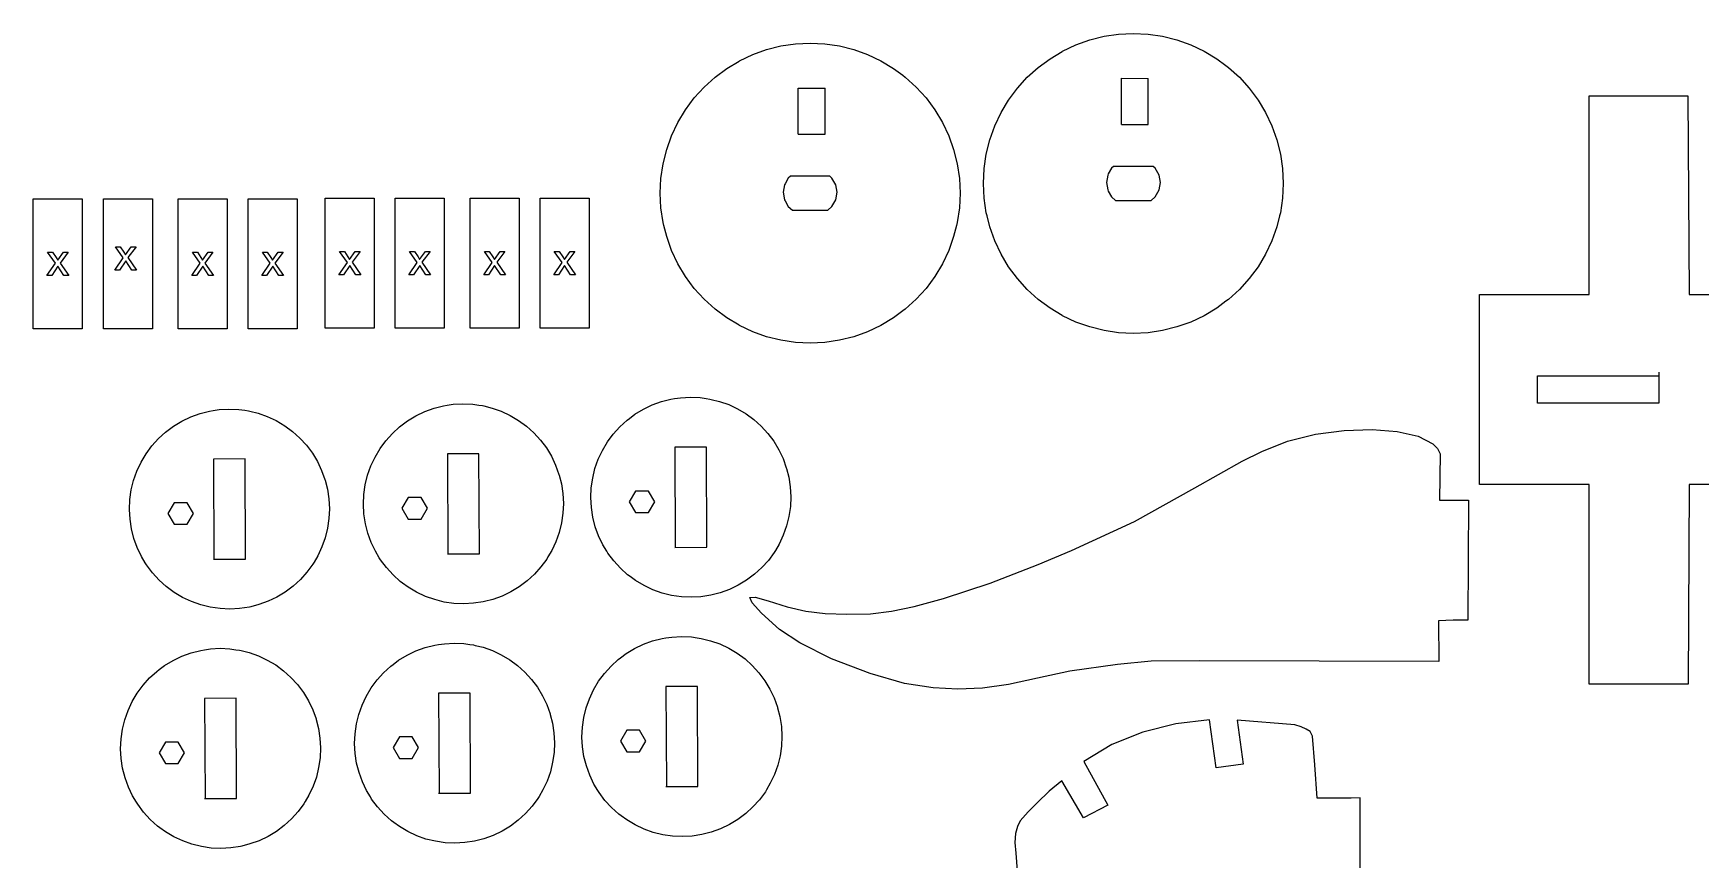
# Model space of a CAD drawing. Extents: x -189 to 189, y -97 to 97.
# Drawn here: x -189 to -27.6, y 16.6 to 96.5 of the extents above; entities that cross this region are included whole.
import ezdxf

# ---------------------------------------------------------------- set-up
doc = ezdxf.new("R2010")
doc.units = 0
doc.layers.add('MODELSKETCH_VISIBLE', color=7, linetype='CONTINUOUS')

msp = doc.modelspace()

# ---------------------------------------------------------------- linework, layer by layer
at = {"layer": 'MODELSKETCH_VISIBLE'}
for p, q in [((-118.06, 94.96), (-116.67, 95.31)), ((-116.67, 95.31), (-115.27, 95.52)), ((-115.27, 95.52), (-113.84, 95.59)), ((-113.84, 95.59), (-112.42, 95.52)), ((-112.42, 95.52), (-111.01, 95.31)), ((-111.01, 95.31), (-109.63, 94.96)), ((-89.4, 94.82), (-88.11, 95.42)), ((-88.11, 95.42), (-86.77, 95.9)), ((-86.77, 95.9), (-85.39, 96.25)), ((-85.39, 96.25), (-83.98, 96.46)), ((-83.98, 96.46), (-82.56, 96.53)), ((-82.56, 96.53), (-81.13, 96.46)), ((-81.13, 96.46), (-79.73, 96.25)), ((-79.73, 96.25), (-78.34, 95.9)), ((-78.34, 95.9), (-77, 95.42)), ((-77, 95.42), (-75.71, 94.82)), ((-121.91, 93.14), (-120.73, 93.85)), ((-120.73, 93.85), (-120.69, 93.87)), ((-120.69, 93.87), (-119.4, 94.48)), ((-119.4, 94.48), (-118.06, 94.96)), ((-109.63, 94.96), (-108.29, 94.48)), ((-108.29, 94.48), (-107, 93.87)), ((-107, 93.87), (-105.78, 93.14)), ((-91.77, 93.23), (-90.62, 94.08)), ((-90.62, 94.08), (-89.44, 94.79)), ((-89.44, 94.79), (-89.4, 94.82)), ((-75.71, 94.82), (-74.49, 94.08)), ((-74.49, 94.08), (-73.59, 93.41)), ((-124.11, 91.33), (-123.05, 92.29)), ((-123.05, 92.29), (-121.91, 93.14)), ((-105.78, 93.14), (-104.87, 92.47)), ((-104.87, 92.47), (-104.63, 92.29)), ((-104.63, 92.29), (-103.58, 91.33)), ((-93.78, 91.22), (-92.82, 92.28)), ((-92.82, 92.28), (-91.77, 93.23)), ((-83.71, 87.72), (-83.71, 92.21)), ((-83.71, 92.21), (-81.11, 92.17)), ((-81.11, 90.76), (-81.11, 92.17)), ((-73.59, 93.41), (-73.35, 93.23)), ((-73.35, 93.23), (-72.29, 92.28)), ((-72.29, 92.28), (-71.34, 91.22)), ((-125.06, 90.28), (-124.11, 91.33)), ((-114.99, 86.78), (-114.99, 91.23)), ((-114.99, 91.23), (-112.39, 91.23)), ((-112.39, 89.81), (-112.39, 91.23)), ((-103.58, 91.33), (-102.62, 90.28)), ((-94.63, 90.08), (-93.78, 91.22)), ((-81.11, 87.72), (-81.11, 90.76)), ((-71.34, 91.22), (-70.49, 90.08)), ((-38.42, 74.21), (-38.42, 90.47)), ((-38.42, 90.47), (-28.87, 90.47)), ((-28.87, 90.47), (-28.74, 71.26)), ((-126.64, 87.91), (-125.91, 89.14)), ((-125.91, 89.14), (-125.06, 90.28)), ((-112.39, 86.78), (-112.39, 89.81)), ((-102.62, 90.28), (-101.77, 89.14)), ((-101.77, 89.14), (-101.04, 87.91)), ((-95.97, 87.57), (-95.36, 88.86)), ((-95.36, 88.86), (-94.63, 90.08)), ((-70.49, 90.08), (-69.76, 88.86)), ((-69.76, 88.86), (-69.15, 87.57)), ((-127.25, 86.62), (-126.64, 87.91)), ((-101.04, 87.91), (-100.43, 86.62)), ((-96.45, 86.23), (-95.97, 87.57)), ((-83.71, 87.72), (-81.11, 87.72)), ((-69.15, 87.57), (-68.67, 86.23)), ((-127.73, 85.28), (-127.25, 86.62)), ((-114.99, 86.78), (-112.39, 86.78)), ((-100.43, 86.62), (-99.95, 85.28)), ((-96.79, 84.85), (-96.45, 86.23)), ((-68.67, 86.23), (-68.32, 84.85)), ((-128.08, 83.9), (-127.73, 85.28)), ((-99.95, 85.28), (-99.61, 83.9)), ((-97, 83.44), (-96.79, 84.85)), ((-68.32, 84.85), (-68.11, 83.44)), ((-128.36, 81.07), (-128.29, 82.49)), ((-128.29, 82.49), (-128.08, 83.9)), ((-115.96, 82.53), (-116.27, 81.98)), ((-115.75, 82.72), (-115.96, 82.53)), ((-112.92, 82.72), (-115.75, 82.72)), ((-112.75, 82.72), (-112.92, 82.72)), ((-111.93, 82.72), (-112.75, 82.72)), ((-111.73, 82.53), (-111.93, 82.72)), ((-111.36, 81.88), (-111.73, 82.53)), ((-99.61, 83.9), (-99.4, 82.49)), ((-99.4, 82.49), (-99.33, 81.07)), ((-97.07, 82.01), (-97, 83.44)), ((-85.04, 82.82), (-85.17, 82.1)), ((-84.98, 82.93), (-85.04, 82.82)), ((-84.67, 83.48), (-84.98, 82.93)), ((-84.47, 83.66), (-84.67, 83.48)), ((-81.64, 83.66), (-84.47, 83.66)), ((-81.47, 83.66), (-81.64, 83.66)), ((-80.65, 83.66), (-81.47, 83.66)), ((-80.44, 83.48), (-80.65, 83.66)), ((-80.07, 82.82), (-80.44, 83.48)), ((-79.94, 82.1), (-80.07, 82.82)), ((-68.11, 83.44), (-68.04, 82.01)), ((-128.29, 79.65), (-128.36, 81.07)), ((-116.33, 81.88), (-116.46, 81.16)), ((-116.46, 81.16), (-116.33, 80.43)), ((-116.27, 81.98), (-116.33, 81.88)), ((-111.23, 81.16), (-111.36, 81.88)), ((-111.36, 80.43), (-111.23, 81.16)), ((-99.33, 81.07), (-99.4, 79.65)), ((-97, 80.59), (-97.07, 82.01)), ((-85.17, 82.1), (-85.04, 81.38)), ((-85.04, 81.38), (-84.98, 81.27)), ((-84.98, 81.27), (-84.67, 80.72)), ((-84.67, 80.72), (-84.27, 80.37)), ((-80.84, 80.37), (-80.44, 80.72)), ((-80.44, 80.72), (-80.07, 81.38)), ((-80.07, 81.38), (-79.94, 82.1)), ((-68.04, 82.01), (-68.11, 80.59)), ((-189.04, 67.95), (-189.04, 80.53)), ((-189.04, 80.53), (-184.3, 80.53)), ((-184.3, 80.53), (-184.3, 67.95)), ((-182.26, 67.95), (-182.26, 80.53)), ((-182.26, 80.53), (-177.52, 80.53)), ((-177.52, 80.53), (-177.52, 67.95)), ((-175.02, 67.95), (-175.02, 80.53)), ((-175.02, 80.53), (-170.27, 80.53)), ((-170.27, 80.53), (-170.27, 67.95)), ((-168.24, 67.95), (-168.24, 80.53)), ((-168.24, 80.53), (-163.5, 80.53)), ((-163.5, 80.53), (-163.5, 67.95)), ((-160.78, 68.02), (-160.78, 80.6)), ((-160.78, 80.6), (-156.04, 80.6)), ((-156.04, 80.6), (-156.04, 68.02)), ((-154.01, 68.02), (-154.01, 80.6)), ((-154.01, 80.6), (-149.26, 80.6)), ((-149.26, 80.6), (-149.26, 68.02)), ((-146.76, 68.02), (-146.76, 80.6)), ((-146.76, 80.6), (-142.02, 80.6)), ((-142.02, 80.6), (-142.02, 68.02)), ((-139.98, 68.02), (-139.98, 80.6)), ((-139.98, 80.6), (-135.24, 80.6)), ((-135.24, 80.6), (-135.24, 68.02)), ((-128.08, 78.24), (-128.29, 79.65)), ((-116.33, 80.43), (-116.27, 80.33)), ((-116.27, 80.33), (-115.96, 79.78)), ((-115.96, 79.78), (-115.56, 79.42)), ((-115.56, 79.42), (-112.75, 79.42)), ((-112.75, 79.42), (-112.13, 79.42)), ((-112.13, 79.42), (-111.73, 79.78)), ((-111.73, 79.78), (-111.36, 80.43)), ((-99.4, 79.65), (-99.61, 78.24)), ((-96.79, 79.18), (-97, 80.59)), ((-96.72, 78.88), (-96.79, 79.18)), ((-84.27, 80.37), (-81.47, 80.37)), ((-81.47, 80.37), (-80.84, 80.37)), ((-68.32, 79.18), (-68.4, 78.88)), ((-68.11, 80.59), (-68.32, 79.18)), ((-128, 77.94), (-128.08, 78.24)), ((-127.73, 76.86), (-128, 77.94)), ((-99.68, 77.94), (-99.95, 76.86)), ((-99.61, 78.24), (-99.68, 77.94)), ((-96.45, 77.8), (-96.72, 78.88)), ((-95.97, 76.46), (-96.45, 77.8)), ((-68.67, 77.8), (-69.15, 76.46)), ((-68.4, 78.88), (-68.67, 77.8)), ((-181.09, 75.89), (-180.62, 75.89)), ((-180.33, 74.8), (-181.09, 75.89)), ((-180.62, 75.89), (-180.27, 75.36)), ((-180.11, 75.11), (-179.56, 75.89)), ((-179.1, 75.89), (-179.88, 74.83)), ((-179.56, 75.89), (-179.1, 75.89)), ((-127.25, 75.52), (-127.73, 76.86)), ((-99.95, 76.86), (-100.43, 75.52)), ((-95.36, 75.17), (-95.97, 76.46)), ((-69.15, 76.46), (-69.76, 75.17)), ((-187.72, 73.11), (-186.9, 74.28)), ((-187.66, 75.37), (-187.18, 75.37)), ((-186.9, 74.28), (-187.66, 75.37)), ((-187.18, 75.37), (-186.84, 74.84)), ((-186.84, 74.84), (-186.68, 74.59)), ((-186.68, 74.59), (-186.13, 75.37)), ((-185.67, 75.37), (-186.45, 74.31)), ((-186.45, 74.31), (-185.61, 73.11)), ((-186.13, 75.37), (-185.67, 75.37)), ((-181.16, 73.63), (-180.33, 74.8)), ((-180.1, 74.52), (-180.69, 73.63)), ((-180.27, 75.36), (-180.11, 75.11)), ((-179.51, 73.63), (-180.1, 74.52)), ((-179.88, 74.83), (-179.04, 73.63)), ((-173.7, 73.11), (-172.88, 74.28)), ((-173.64, 75.37), (-173.16, 75.37)), ((-172.88, 74.28), (-173.64, 75.37)), ((-173.16, 75.37), (-172.81, 74.84)), ((-172.81, 74.84), (-172.66, 74.59)), ((-172.66, 74.59), (-172.1, 75.37)), ((-171.65, 75.37), (-172.43, 74.31)), ((-172.43, 74.31), (-171.59, 73.11)), ((-172.1, 75.37), (-171.65, 75.37)), ((-166.93, 73.11), (-166.1, 74.28)), ((-166.86, 75.37), (-166.39, 75.37)), ((-166.1, 74.28), (-166.86, 75.37)), ((-166.39, 75.37), (-166.04, 74.84)), ((-166.04, 74.84), (-165.88, 74.59)), ((-165.88, 74.59), (-165.33, 75.37)), ((-164.87, 75.37), (-165.65, 74.31)), ((-165.65, 74.31), (-164.82, 73.11)), ((-165.33, 75.37), (-164.87, 75.37)), ((-159.47, 73.18), (-158.64, 74.36)), ((-159.4, 75.44), (-158.93, 75.44)), ((-158.64, 74.36), (-159.4, 75.44)), ((-158.93, 75.44), (-158.58, 74.91)), ((-158.58, 74.91), (-158.42, 74.66)), ((-158.42, 74.66), (-157.87, 75.44)), ((-157.41, 75.44), (-158.19, 74.38)), ((-158.19, 74.38), (-157.35, 73.18)), ((-157.87, 75.44), (-157.41, 75.44)), ((-152.69, 73.18), (-151.87, 74.36)), ((-152.63, 75.44), (-152.15, 75.44)), ((-151.87, 74.36), (-152.63, 75.44)), ((-152.15, 75.44), (-151.8, 74.91)), ((-151.8, 74.91), (-151.65, 74.66)), ((-151.65, 74.66), (-151.09, 75.44)), ((-150.64, 75.44), (-151.42, 74.38)), ((-151.42, 74.38), (-150.58, 73.18)), ((-151.09, 75.44), (-150.64, 75.44)), ((-145.44, 73.18), (-144.62, 74.36)), ((-145.38, 75.44), (-144.9, 75.44)), ((-144.62, 74.36), (-145.38, 75.44)), ((-144.9, 75.44), (-144.56, 74.91)), ((-144.56, 74.91), (-144.4, 74.66)), ((-144.4, 74.66), (-143.85, 75.44)), ((-143.39, 75.44), (-144.17, 74.38)), ((-144.17, 74.38), (-143.33, 73.18)), ((-143.85, 75.44), (-143.39, 75.44)), ((-138.67, 73.18), (-137.85, 74.36)), ((-138.61, 75.44), (-138.13, 75.44)), ((-137.85, 74.36), (-138.61, 75.44)), ((-138.13, 75.44), (-137.78, 74.91)), ((-137.78, 74.91), (-137.63, 74.66)), ((-137.63, 74.66), (-137.07, 75.44)), ((-136.61, 75.44), (-137.4, 74.38)), ((-137.4, 74.38), (-136.56, 73.18)), ((-137.07, 75.44), (-136.61, 75.44)), ((-126.64, 74.23), (-127.25, 75.52)), ((-100.43, 75.52), (-101.04, 74.23)), ((-94.63, 73.95), (-95.36, 75.17)), ((-69.76, 75.17), (-70.49, 73.95)), ((-187.26, 73.11), (-187.72, 73.11)), ((-186.67, 74), (-187.26, 73.11)), ((-186.08, 73.11), (-186.67, 74)), ((-185.61, 73.11), (-186.08, 73.11)), ((-180.69, 73.63), (-181.16, 73.63)), ((-179.04, 73.63), (-179.51, 73.63)), ((-173.24, 73.11), (-173.7, 73.11)), ((-172.64, 74), (-173.24, 73.11)), ((-172.06, 73.11), (-172.64, 74)), ((-171.59, 73.11), (-172.06, 73.11)), ((-166.46, 73.11), (-166.93, 73.11)), ((-165.87, 74), (-166.46, 73.11)), ((-165.28, 73.11), (-165.87, 74)), ((-164.82, 73.11), (-165.28, 73.11)), ((-159, 73.18), (-159.47, 73.18)), ((-158.41, 74.07), (-159, 73.18)), ((-157.82, 73.18), (-158.41, 74.07)), ((-157.35, 73.18), (-157.82, 73.18)), ((-152.23, 73.18), (-152.69, 73.18)), ((-151.63, 74.07), (-152.23, 73.18)), ((-151.05, 73.18), (-151.63, 74.07)), ((-150.58, 73.18), (-151.05, 73.18)), ((-144.98, 73.18), (-145.44, 73.18)), ((-144.39, 74.07), (-144.98, 73.18)), ((-143.8, 73.18), (-144.39, 74.07)), ((-143.33, 73.18), (-143.8, 73.18)), ((-138.21, 73.18), (-138.67, 73.18)), ((-137.61, 74.07), (-138.21, 73.18)), ((-137.03, 73.18), (-137.61, 74.07)), ((-136.56, 73.18), (-137.03, 73.18)), ((-125.91, 73), (-126.64, 74.23)), ((-125.06, 71.86), (-125.91, 73)), ((-101.77, 73), (-102.62, 71.86)), ((-101.04, 74.23), (-101.77, 73)), ((-93.78, 72.8), (-94.63, 73.95)), ((-92.82, 71.75), (-93.78, 72.8)), ((-71.34, 72.8), (-72.29, 71.75)), ((-70.49, 73.95), (-71.34, 72.8)), ((-38.42, 71.26), (-38.42, 74.21)), ((-124.11, 70.81), (-125.06, 71.86)), ((-102.62, 71.86), (-103.58, 70.81)), ((-91.77, 70.79), (-92.82, 71.75)), ((-72.29, 71.75), (-73.35, 70.79)), ((-49.06, 52.87), (-49.06, 71.26)), ((-49.06, 71.26), (-38.42, 71.26)), ((-28.74, 71.26), (-22.16, 71.26)), ((-123.05, 69.85), (-124.11, 70.81)), ((-121.91, 69), (-123.05, 69.85)), ((-104.87, 69.67), (-105.78, 69)), ((-104.63, 69.85), (-104.87, 69.67)), ((-103.58, 70.81), (-104.63, 69.85)), ((-90.62, 69.94), (-91.77, 70.79)), ((-89.44, 69.24), (-90.62, 69.94)), ((-74.49, 69.94), (-75.71, 69.21)), ((-73.59, 70.61), (-74.49, 69.94)), ((-73.35, 70.79), (-73.59, 70.61)), ((-184.3, 67.95), (-189.04, 67.95)), ((-177.52, 67.95), (-182.26, 67.95)), ((-170.27, 67.95), (-175.02, 67.95)), ((-163.5, 67.95), (-168.24, 67.95)), ((-156.04, 68.02), (-160.78, 68.02)), ((-149.26, 68.02), (-154.01, 68.02)), ((-142.02, 68.02), (-146.76, 68.02)), ((-135.24, 68.02), (-139.98, 68.02)), ((-120.73, 68.29), (-121.91, 69)), ((-120.69, 68.27), (-120.73, 68.29)), ((-119.4, 67.66), (-120.69, 68.27)), ((-107, 68.27), (-108.29, 67.66)), ((-105.78, 69), (-107, 68.27)), ((-89.4, 69.21), (-89.44, 69.24)), ((-88.11, 68.6), (-89.4, 69.21)), ((-86.77, 68.12), (-88.11, 68.6)), ((-85.39, 67.78), (-86.77, 68.12)), ((-78.34, 68.12), (-79.73, 67.78)), ((-77, 68.6), (-78.34, 68.12)), ((-75.71, 69.21), (-77, 68.6)), ((-118.06, 67.18), (-119.4, 67.66)), ((-116.67, 66.83), (-118.06, 67.18)), ((-115.27, 66.62), (-116.67, 66.83)), ((-113.84, 66.55), (-115.27, 66.62)), ((-112.42, 66.62), (-113.84, 66.55)), ((-111.01, 66.83), (-112.42, 66.62)), ((-109.63, 67.18), (-111.01, 66.83)), ((-108.29, 67.66), (-109.63, 67.18)), ((-83.98, 67.57), (-85.39, 67.78)), ((-82.56, 67.5), (-83.98, 67.57)), ((-81.13, 67.57), (-82.56, 67.5)), ((-79.73, 67.78), (-81.13, 67.57)), ((-43.42, 63.4), (-31.7, 63.4)), ((-43.42, 60.74), (-43.42, 63.4)), ((-31.7, 63.74), (-31.7, 60.74)), ((-173.8, 59.43), (-172.9, 59.75)), ((-172.9, 59.75), (-171.98, 59.99)), ((-171.98, 59.99), (-171.62, 60.04)), ((-171.62, 60.04), (-171.04, 60.13)), ((-171.04, 60.13), (-170.1, 60.18)), ((-170.1, 60.18), (-169.15, 60.14)), ((-169.15, 60.14), (-168.57, 60.06)), ((-168.57, 60.06), (-168.21, 60)), ((-168.21, 60), (-168.08, 59.97)), ((-168.08, 59.97), (-167.29, 59.78)), ((-167.29, 59.78), (-166.39, 59.46)), ((-152, 59.53), (-151.15, 59.94)), ((-151.15, 59.94), (-150.25, 60.26)), ((-150.25, 60.26), (-149.33, 60.5)), ((-149.33, 60.5), (-148.97, 60.55)), ((-148.97, 60.55), (-148.4, 60.64)), ((-148.4, 60.64), (-147.45, 60.69)), ((-147.45, 60.69), (-146.5, 60.65)), ((-146.5, 60.65), (-145.92, 60.56)), ((-145.92, 60.56), (-145.56, 60.51)), ((-145.56, 60.51), (-145.43, 60.48)), ((-145.43, 60.48), (-144.64, 60.28)), ((-144.64, 60.28), (-143.74, 59.97)), ((-143.74, 59.97), (-142.88, 59.57)), ((-130.8, 59.68), (-129.99, 60.17)), ((-129.99, 60.17), (-129.14, 60.58)), ((-129.14, 60.58), (-128.24, 60.9)), ((-128.24, 60.9), (-127.32, 61.13)), ((-127.32, 61.13), (-126.96, 61.19)), ((-126.96, 61.19), (-126.38, 61.28)), ((-126.38, 61.28), (-125.43, 61.33)), ((-125.43, 61.33), (-124.49, 61.29)), ((-124.49, 61.29), (-123.91, 61.2)), ((-123.91, 61.2), (-123.55, 61.15)), ((-123.55, 61.15), (-123.41, 61.12)), ((-123.41, 61.12), (-122.62, 60.92)), ((-122.62, 60.92), (-121.73, 60.61)), ((-121.73, 60.61), (-120.87, 60.2)), ((-120.87, 60.2), (-120.05, 59.72)), ((-120.05, 59.72), (-119.29, 59.16)), ((-31.7, 60.74), (-43.42, 60.74)), ((-176.23, 57.96), (-176, 58.13)), ((-176, 58.13), (-175.47, 58.53)), ((-175.47, 58.53), (-174.65, 59.02)), ((-174.65, 59.02), (-173.8, 59.43)), ((-166.39, 59.46), (-165.53, 59.06)), ((-165.53, 59.06), (-164.71, 58.57)), ((-164.71, 58.57), (-163.95, 58.01)), ((-154.28, 57.83), (-153.58, 58.47)), ((-153.58, 58.47), (-153.35, 58.64)), ((-153.35, 58.64), (-152.82, 59.04)), ((-152.82, 59.04), (-152, 59.53)), ((-142.88, 59.57), (-142.06, 59.08)), ((-142.06, 59.08), (-141.3, 58.52)), ((-141.3, 58.52), (-140.59, 57.88)), ((-132.9, 57.76), (-132.27, 58.47)), ((-132.27, 58.47), (-131.57, 59.11)), ((-131.57, 59.11), (-131.33, 59.28)), ((-131.33, 59.28), (-130.8, 59.68)), ((-119.29, 59.16), (-118.58, 58.52)), ((-118.58, 58.52), (-117.94, 57.82)), ((-64.93, 57.74), (-62.14, 58.12)), ((-62.14, 58.12), (-59.45, 58.21)), ((-59.45, 58.21), (-57.01, 58.02)), ((-178.13, 55.85), (-177.56, 56.62)), ((-177.56, 56.62), (-176.93, 57.32)), ((-176.93, 57.32), (-176.23, 57.96)), ((-163.95, 58.01), (-163.24, 57.38)), ((-163.24, 57.38), (-162.6, 56.68)), ((-162.6, 56.68), (-162.03, 55.91)), ((-155.48, 56.36), (-154.91, 57.12)), ((-154.91, 57.12), (-154.28, 57.83)), ((-140.59, 57.88), (-139.95, 57.18)), ((-139.95, 57.18), (-139.38, 56.42)), ((-133.95, 56.18), (-133.46, 57)), ((-133.46, 57), (-132.9, 57.76)), ((-123.89, 56.5), (-126.94, 56.49)), ((-123.85, 46.82), (-123.89, 56.5)), ((-117.94, 57.82), (-117.37, 57.06)), ((-117.37, 57.06), (-116.88, 56.25)), ((-70.11, 56.09), (-67.64, 57.07)), ((-67.64, 57.07), (-64.93, 57.74)), ((-57.01, 58.02), (-54.99, 57.56)), ((-54.99, 57.56), (-53.55, 56.83)), ((-53.55, 56.83), (-53.1, 56.37)), ((-179.01, 54.17), (-178.61, 55.03)), ((-178.61, 55.03), (-178.13, 55.85)), ((-168.55, 55.35), (-171.6, 55.34)), ((-171.6, 55.34), (-171.57, 45.66)), ((-168.51, 45.67), (-168.55, 55.35)), ((-162.03, 55.91), (-161.54, 55.1)), ((-161.54, 55.1), (-161.13, 54.25)), ((-156.36, 54.68), (-155.96, 55.54)), ((-155.96, 55.54), (-155.48, 56.36)), ((-145.9, 55.86), (-148.95, 55.85)), ((-148.95, 55.85), (-148.92, 46.17)), ((-145.86, 46.18), (-145.9, 55.86)), ((-139.38, 56.42), (-138.89, 55.61)), ((-138.89, 55.61), (-138.48, 54.75)), ((-134.67, 54.42), (-134.35, 55.32)), ((-134.35, 55.32), (-133.95, 56.18)), ((-126.94, 56.49), (-126.9, 46.8)), ((-116.88, 56.25), (-116.47, 55.39)), ((-116.47, 55.39), (-116.15, 54.5)), ((-76.62, 52.57), (-72.01, 55.14)), ((-72.01, 55.14), (-70.11, 56.09)), ((-53.1, 56.37), (-52.86, 55.85)), ((-52.86, 55.85), (-52.91, 51.35)), ((-179.56, 52.36), (-179.33, 53.28)), ((-179.33, 53.28), (-179.01, 54.17)), ((-161.13, 54.25), (-160.81, 53.35)), ((-160.81, 53.35), (-160.79, 53.29)), ((-160.79, 53.29), (-160.57, 52.43)), ((-156.91, 52.86), (-156.68, 53.79)), ((-156.68, 53.79), (-156.36, 54.68)), ((-138.48, 54.75), (-138.16, 53.86)), ((-138.16, 53.86), (-138.14, 53.8)), ((-138.14, 53.8), (-137.92, 52.94)), ((-135.03, 52.56), (-134.89, 53.5)), ((-134.89, 53.5), (-134.67, 54.42)), ((-116.15, 54.5), (-116.13, 54.44)), ((-116.13, 54.44), (-115.91, 53.58)), ((-115.91, 53.58), (-115.77, 52.64)), ((-179.69, 51.42), (-179.56, 52.36)), ((-160.57, 52.43), (-160.43, 51.49)), ((-157.09, 50.97), (-157.04, 51.92)), ((-157.04, 51.92), (-156.91, 52.86)), ((-137.92, 52.94), (-137.78, 52)), ((-137.78, 52), (-137.73, 51.05)), ((-135.07, 51.61), (-135.03, 52.56)), ((-130.74, 52.25), (-131.36, 51.21)), ((-129.5, 52.25), (-130.74, 52.25)), ((-128.88, 51.21), (-129.5, 52.25)), ((-115.77, 52.64), (-115.72, 51.69)), ((-115.72, 51.69), (-115.76, 50.74)), ((-82.45, 49.29), (-76.62, 52.57)), ((-38.42, 52.87), (-49.06, 52.87)), ((-38.42, 49.92), (-38.42, 52.87)), ((-28.74, 52.87), (-28.86, 33.57)), ((-22.16, 52.87), (-28.74, 52.87)), ((-179.74, 50.47), (-179.69, 51.42)), ((-179.68, 49.52), (-179.74, 50.47)), ((-175.4, 51.11), (-176.02, 50.07)), ((-176.02, 50.07), (-175.4, 49.03)), ((-174.16, 51.11), (-175.4, 51.11)), ((-173.54, 50.07), (-174.16, 51.11)), ((-174.16, 49.03), (-173.54, 50.07)), ((-160.43, 51.49), (-160.38, 50.54)), ((-160.38, 50.54), (-160.42, 49.6)), ((-157.04, 50.03), (-157.09, 50.97)), ((-152.75, 51.62), (-153.37, 50.58)), ((-153.37, 50.58), (-152.75, 49.54)), ((-151.51, 51.62), (-152.75, 51.62)), ((-150.89, 50.58), (-151.51, 51.62)), ((-151.51, 49.54), (-150.89, 50.58)), ((-137.77, 50.1), (-137.91, 49.16)), ((-137.73, 51.05), (-137.77, 50.1)), ((-135.02, 50.66), (-135.07, 51.61)), ((-134.88, 49.72), (-135.02, 50.66)), ((-131.36, 51.21), (-130.74, 50.18)), ((-130.74, 50.18), (-129.5, 50.18)), ((-129.5, 50.18), (-128.88, 51.21)), ((-115.76, 50.74), (-115.9, 49.8)), ((-52.91, 51.35), (-50.1, 51.35)), ((-50.1, 51.35), (-50.17, 39.75)), ((-179.54, 48.58), (-179.68, 49.52)), ((-179.31, 47.66), (-179.54, 48.58)), ((-175.4, 49.03), (-174.16, 49.03)), ((-160.56, 48.66), (-160.79, 47.73)), ((-160.42, 49.6), (-160.56, 48.66)), ((-156.89, 49.09), (-157.04, 50.03)), ((-156.66, 48.17), (-156.89, 49.09)), ((-152.75, 49.54), (-151.51, 49.54)), ((-137.91, 49.16), (-138.14, 48.24)), ((-134.64, 48.8), (-134.88, 49.72)), ((-134.32, 47.91), (-134.64, 48.8)), ((-116.12, 48.88), (-116.44, 47.98)), ((-115.9, 49.8), (-116.12, 48.88)), ((-88.54, 46.51), (-82.45, 49.29)), ((-38.42, 33.57), (-38.42, 49.92)), ((-178.98, 46.77), (-179.31, 47.66)), ((-161.1, 46.84), (-161.5, 45.98)), ((-160.79, 47.73), (-161.1, 46.84)), ((-156.33, 47.27), (-156.66, 48.17)), ((-155.92, 46.42), (-156.33, 47.27)), ((-138.45, 47.35), (-138.86, 46.49)), ((-138.14, 48.24), (-138.45, 47.35)), ((-133.91, 47.05), (-134.32, 47.91)), ((-133.54, 46.44), (-133.91, 47.05)), ((-126.95, 46.8), (-123.85, 46.82)), ((-116.84, 47.12), (-117.21, 46.51)), ((-116.44, 47.98), (-116.84, 47.12)), ((-178.57, 45.91), (-178.98, 46.77)), ((-178.2, 45.3), (-178.57, 45.91)), ((-178.08, 45.1), (-178.2, 45.3)), ((-171.61, 45.66), (-168.51, 45.67)), ((-161.87, 45.36), (-161.99, 45.16)), ((-161.5, 45.98), (-161.87, 45.36)), ((-155.55, 45.8), (-155.92, 46.42)), ((-155.43, 45.6), (-155.55, 45.8)), ((-154.86, 44.84), (-155.43, 45.6)), ((-148.96, 46.17), (-145.86, 46.18)), ((-139.34, 45.67), (-139.9, 44.9)), ((-139.22, 45.87), (-139.34, 45.67)), ((-138.86, 46.49), (-139.22, 45.87)), ((-133.42, 46.24), (-133.54, 46.44)), ((-132.85, 45.48), (-133.42, 46.24)), ((-132.21, 44.78), (-132.85, 45.48)), ((-117.89, 45.54), (-118.53, 44.84)), ((-117.33, 46.31), (-117.89, 45.54)), ((-117.21, 46.51), (-117.33, 46.31)), ((-91.78, 45.14), (-88.54, 46.51)), ((-177.51, 44.34), (-178.08, 45.1)), ((-176.87, 43.64), (-177.51, 44.34)), ((-176.17, 43), (-176.87, 43.64)), ((-163.19, 43.69), (-163.89, 43.05)), ((-162.55, 44.4), (-163.19, 43.69)), ((-161.99, 45.16), (-162.55, 44.4)), ((-154.22, 44.14), (-154.86, 44.84)), ((-153.52, 43.51), (-154.22, 44.14)), ((-140.54, 44.2), (-141.24, 43.56)), ((-139.9, 44.9), (-140.54, 44.2)), ((-131.51, 44.15), (-132.21, 44.78)), ((-131.27, 43.97), (-131.51, 44.15)), ((-130.74, 43.58), (-131.27, 43.97)), ((-129.92, 43.1), (-130.74, 43.58)), ((-119.99, 43.63), (-120.8, 43.13)), ((-119.23, 44.19), (-119.99, 43.63)), ((-118.53, 44.84), (-119.23, 44.19)), ((-96.42, 43.32), (-91.78, 45.14)), ((-175.93, 42.83), (-176.17, 43)), ((-175.4, 42.44), (-175.93, 42.83)), ((-174.59, 41.95), (-175.4, 42.44)), ((-165.46, 41.99), (-166.32, 41.58)), ((-164.65, 42.48), (-165.46, 41.99)), ((-163.89, 43.05), (-164.65, 42.48)), ((-153.29, 43.34), (-153.52, 43.51)), ((-152.75, 42.94), (-153.29, 43.34)), ((-151.94, 42.46), (-152.75, 42.94)), ((-151.08, 42.06), (-151.94, 42.46)), ((-150.18, 41.74), (-151.08, 42.06)), ((-143.67, 42.09), (-144.56, 41.76)), ((-142.81, 42.5), (-143.67, 42.09)), ((-142, 42.99), (-142.81, 42.5)), ((-141.24, 43.56), (-142, 42.99)), ((-129.06, 42.7), (-129.92, 43.1)), ((-128.17, 42.38), (-129.06, 42.7)), ((-127.25, 42.15), (-128.17, 42.38)), ((-126.31, 42.02), (-127.25, 42.15)), ((-125.36, 41.97), (-126.31, 42.02)), ((-124.41, 42.02), (-125.36, 41.97)), ((-123.47, 42.17), (-124.41, 42.02)), ((-123.34, 42.2), (-123.47, 42.17)), ((-122.55, 42.4), (-123.34, 42.2)), ((-121.66, 42.72), (-122.55, 42.4)), ((-120.8, 43.13), (-121.66, 42.72)), ((-119.67, 41.94), (-119.15, 41.99)), ((-119.15, 41.99), (-117.9, 41.61)), ((-100.92, 41.86), (-96.42, 43.32)), ((-173.73, 41.55), (-174.59, 41.95)), ((-172.83, 41.23), (-173.73, 41.55)), ((-171.91, 41.01), (-172.83, 41.23)), ((-170.97, 40.87), (-171.91, 41.01)), ((-170.02, 40.83), (-170.97, 40.87)), ((-169.07, 40.88), (-170.02, 40.83)), ((-168.13, 41.02), (-169.07, 40.88)), ((-168, 41.06), (-168.13, 41.02)), ((-167.21, 41.26), (-168, 41.06)), ((-166.32, 41.58), (-167.21, 41.26)), ((-149.26, 41.51), (-150.18, 41.74)), ((-148.32, 41.38), (-149.26, 41.51)), ((-147.37, 41.34), (-148.32, 41.38)), ((-146.42, 41.39), (-147.37, 41.34)), ((-145.48, 41.53), (-146.42, 41.39)), ((-145.35, 41.56), (-145.48, 41.53)), ((-144.56, 41.76), (-145.35, 41.56)), ((-119.46, 41.43), (-119.67, 41.94)), ((-118.54, 40.43), (-119.46, 41.43)), ((-116.8, 38.84), (-118.54, 40.43)), ((-117.9, 41.61), (-116.07, 41.03)), ((-116.07, 41.03), (-114.27, 40.63)), ((-114.27, 40.63), (-112.38, 40.41)), ((-112.38, 40.41), (-110.3, 40.33)), ((-110.3, 40.33), (-108.01, 40.38)), ((-108.01, 40.38), (-105.98, 40.61)), ((-105.98, 40.61), (-103.76, 41.08)), ((-103.76, 41.08), (-100.92, 41.86)), ((-114.83, 37.55), (-116.8, 38.84)), ((-51.59, 39.74), (-53.01, 39.69)), ((-53.01, 39.69), (-53, 35.76)), ((-50.17, 39.75), (-51.59, 39.74)), ((-151.11, 37.11), (-150.19, 37.34)), ((-150.19, 37.34), (-149.83, 37.4)), ((-149.83, 37.4), (-149.25, 37.48)), ((-149.25, 37.48), (-148.3, 37.53)), ((-148.3, 37.53), (-147.36, 37.49)), ((-147.36, 37.49), (-146.78, 37.41)), ((-146.78, 37.41), (-146.42, 37.36)), ((-146.42, 37.36), (-146.28, 37.32)), ((-146.28, 37.32), (-145.49, 37.13)), ((-145.49, 37.13), (-144.6, 36.81)), ((-130.85, 37.01), (-129.99, 37.42)), ((-129.99, 37.42), (-129.1, 37.74)), ((-129.1, 37.74), (-128.18, 37.98)), ((-128.18, 37.98), (-127.82, 38.03)), ((-127.82, 38.03), (-127.24, 38.12)), ((-127.24, 38.12), (-126.29, 38.17)), ((-126.29, 38.17), (-125.34, 38.13)), ((-125.34, 38.13), (-124.77, 38.04)), ((-124.77, 38.04), (-124.4, 37.99)), ((-124.4, 37.99), (-124.27, 37.96)), ((-124.27, 37.96), (-123.48, 37.77)), ((-123.48, 37.77), (-122.59, 37.45)), ((-122.59, 37.45), (-121.73, 37.05)), ((-111.76, 36.01), (-114.83, 37.55)), ((-176.33, 35.37), (-175.51, 35.86)), ((-175.51, 35.86), (-174.66, 36.27)), ((-174.66, 36.27), (-173.76, 36.6)), ((-173.76, 36.6), (-172.84, 36.83)), ((-172.84, 36.83), (-172.48, 36.89)), ((-172.48, 36.89), (-171.9, 36.98)), ((-171.9, 36.98), (-170.95, 37.03)), ((-170.95, 37.03), (-170.01, 36.98)), ((-170.01, 36.98), (-169.43, 36.9)), ((-169.43, 36.9), (-169.07, 36.85)), ((-169.07, 36.85), (-168.93, 36.82)), ((-168.93, 36.82), (-168.14, 36.62)), ((-168.14, 36.62), (-167.25, 36.3)), ((-167.25, 36.3), (-166.39, 35.9)), ((-166.39, 35.9), (-165.57, 35.42)), ((-154.2, 35.48), (-153.68, 35.88)), ((-153.68, 35.88), (-152.86, 36.37)), ((-152.86, 36.37), (-152.01, 36.78)), ((-152.01, 36.78), (-151.11, 37.11)), ((-144.6, 36.81), (-143.74, 36.41)), ((-143.74, 36.41), (-142.92, 35.92)), ((-142.92, 35.92), (-142.16, 35.36)), ((-133.12, 35.31), (-132.42, 35.95)), ((-132.42, 35.95), (-132.19, 36.12)), ((-132.19, 36.12), (-131.66, 36.52)), ((-131.66, 36.52), (-130.85, 37.01)), ((-121.73, 37.05), (-120.91, 36.56)), ((-120.91, 36.56), (-120.14, 36)), ((-120.14, 36), (-119.44, 35.36)), ((-108.04, 34.61), (-111.76, 36.01)), ((-80.82, 35.78), (-84.1, 35.48)), ((-76.16, 35.82), (-80.82, 35.78)), ((-53, 35.76), (-76.16, 35.82)), ((-178.42, 33.46), (-177.79, 34.16)), ((-177.79, 34.16), (-177.09, 34.8)), ((-177.09, 34.8), (-176.85, 34.98)), ((-176.85, 34.98), (-176.33, 35.37)), ((-165.57, 35.42), (-164.81, 34.85)), ((-164.81, 34.85), (-164.1, 34.22)), ((-164.1, 34.22), (-163.46, 33.52)), ((-156.33, 33.2), (-155.77, 33.97)), ((-155.77, 33.97), (-155.14, 34.67)), ((-155.14, 34.67), (-154.44, 35.31)), ((-154.44, 35.31), (-154.2, 35.48)), ((-142.16, 35.36), (-141.45, 34.73)), ((-141.45, 34.73), (-140.81, 34.03)), ((-140.81, 34.03), (-140.24, 33.27)), ((-134.32, 33.84), (-133.76, 34.6)), ((-133.76, 34.6), (-133.12, 35.31)), ((-119.44, 35.36), (-118.8, 34.66)), ((-118.8, 34.66), (-118.23, 33.9)), ((-118.23, 33.9), (-117.74, 33.09)), ((-104.7, 33.63), (-108.04, 34.61)), ((-91.85, 34.15), (-94.63, 33.54)), ((-88.69, 34.81), (-91.85, 34.15)), ((-84.1, 35.48), (-88.69, 34.81)), ((-179.47, 31.88), (-178.98, 32.69)), ((-178.98, 32.69), (-178.42, 33.46)), ((-163.46, 33.52), (-162.89, 32.76)), ((-162.89, 32.76), (-162.4, 31.94)), ((-157.22, 31.52), (-156.82, 32.38)), ((-156.82, 32.38), (-156.33, 33.2)), ((-146.76, 32.7), (-149.81, 32.69)), ((-149.81, 32.69), (-149.77, 23.01)), ((-146.72, 23.02), (-146.76, 32.7)), ((-140.24, 33.27), (-139.75, 32.45)), ((-139.75, 32.45), (-139.34, 31.6)), ((-135.21, 32.16), (-134.81, 33.02)), ((-134.81, 33.02), (-134.32, 33.84)), ((-124.75, 33.34), (-127.8, 33.33)), ((-127.8, 33.33), (-127.76, 23.65)), ((-124.71, 23.66), (-124.75, 33.34)), ((-117.74, 33.09), (-117.33, 32.23)), ((-101.94, 33.21), (-104.7, 33.63)), ((-99.54, 33.08), (-101.94, 33.21)), ((-97.15, 33.19), (-99.54, 33.08)), ((-94.63, 33.54), (-97.15, 33.19)), ((-28.86, 33.57), (-38.42, 33.57)), ((-180.19, 30.12), (-179.87, 31.02)), ((-179.87, 31.02), (-179.47, 31.88)), ((-169.41, 32.2), (-172.46, 32.18)), ((-172.46, 32.18), (-172.42, 22.5)), ((-169.37, 22.51), (-169.41, 32.2)), ((-162.4, 31.94), (-161.99, 31.09)), ((-161.99, 31.09), (-161.67, 30.2)), ((-157.54, 30.63), (-157.22, 31.52)), ((-139.34, 31.6), (-139.02, 30.7)), ((-139.02, 30.7), (-139, 30.64)), ((-135.75, 30.34), (-135.52, 31.27)), ((-135.52, 31.27), (-135.21, 32.16)), ((-117.33, 32.23), (-117, 31.34)), ((-117, 31.34), (-116.99, 31.28)), ((-116.99, 31.28), (-116.77, 30.42)), ((-180.55, 28.26), (-180.42, 29.2)), ((-180.42, 29.2), (-180.19, 30.12)), ((-161.67, 30.19), (-161.65, 30.14)), ((-161.65, 30.14), (-161.43, 29.27)), ((-161.43, 29.27), (-161.29, 28.34)), ((-157.9, 28.77), (-157.77, 29.71)), ((-157.77, 29.71), (-157.54, 30.63)), ((-139, 30.64), (-138.78, 29.78)), ((-138.78, 29.78), (-138.64, 28.84)), ((-135.93, 28.45), (-135.89, 29.4)), ((-135.89, 29.4), (-135.75, 30.34)), ((-131.59, 29.1), (-132.21, 28.06)), ((-130.36, 29.1), (-131.59, 29.1)), ((-129.74, 28.06), (-130.36, 29.1)), ((-116.77, 30.42), (-116.63, 29.48)), ((-116.63, 29.48), (-116.58, 28.53)), ((-78.44, 29.71), (-81.63, 28.92)), ((-75.2, 30.12), (-78.44, 29.71)), ((-74.55, 25.47), (-75.2, 30.12)), ((-72.51, 30.09), (-71.92, 25.82)), ((-66.92, 29.62), (-72.51, 30.09)), ((-66.31, 29.45), (-66.92, 29.62)), ((-65.82, 29.21), (-66.31, 29.45)), ((-65.44, 28.97), (-65.82, 29.21)), ((-180.59, 27.31), (-180.55, 28.26)), ((-176.26, 27.95), (-176.87, 26.91)), ((-175.02, 27.95), (-176.26, 27.95)), ((-174.4, 26.91), (-175.02, 27.95)), ((-161.29, 28.34), (-161.24, 27.39)), ((-157.94, 27.82), (-157.9, 28.77)), ((-157.89, 26.87), (-157.94, 27.82)), ((-153.61, 28.46), (-154.22, 27.42)), ((-152.37, 28.46), (-153.61, 28.46)), ((-151.75, 27.42), (-152.37, 28.46)), ((-138.64, 28.84), (-138.59, 27.89)), ((-138.59, 27.89), (-138.63, 26.95)), ((-135.88, 27.51), (-135.93, 28.45)), ((-135.74, 26.57), (-135.88, 27.51)), ((-132.21, 28.06), (-131.59, 27.02)), ((-130.36, 27.02), (-129.74, 28.06)), ((-116.62, 27.58), (-116.75, 26.64)), ((-116.58, 28.53), (-116.62, 27.58)), ((-84.65, 27.72), (-87.36, 26.08)), ((-81.63, 28.92), (-84.65, 27.72)), ((-65.22, 28.52), (-65.44, 28.97)), ((-65, 25.75), (-65.22, 28.52)), ((-180.54, 26.36), (-180.59, 27.31)), ((-180.4, 25.42), (-180.54, 26.36)), ((-176.87, 26.91), (-176.26, 25.88)), ((-176.26, 25.88), (-175.02, 25.88)), ((-175.02, 25.88), (-174.4, 26.91)), ((-161.28, 26.44), (-161.42, 25.5)), ((-161.24, 27.39), (-161.28, 26.44)), ((-157.75, 25.93), (-157.89, 26.87)), ((-157.51, 25.01), (-157.75, 25.93)), ((-154.22, 27.42), (-153.61, 26.38)), ((-153.61, 26.38), (-152.37, 26.38)), ((-152.37, 26.38), (-151.75, 27.42)), ((-138.77, 26.01), (-138.99, 25.08)), ((-138.63, 26.95), (-138.77, 26.01)), ((-135.5, 25.65), (-135.74, 26.57)), ((-131.59, 27.02), (-130.36, 27.02)), ((-116.75, 26.64), (-116.98, 25.72)), ((-87.36, 26.08), (-85.02, 21.87)), ((-71.92, 25.82), (-74.55, 25.47)), ((-180.16, 24.5), (-180.4, 25.42)), ((-179.84, 23.61), (-180.16, 24.5)), ((-161.64, 24.58), (-161.96, 23.68)), ((-161.42, 25.5), (-161.64, 24.58)), ((-157.19, 24.12), (-157.51, 25.01)), ((-138.99, 25.08), (-139.31, 24.19)), ((-135.18, 24.75), (-135.5, 25.65)), ((-134.77, 23.9), (-135.18, 24.75)), ((-117.3, 24.83), (-117.7, 23.97)), ((-116.98, 25.72), (-117.3, 24.83)), ((-89.47, 24.22), (-90.71, 23.2)), ((-87.37, 20.63), (-89.47, 24.22)), ((-64.75, 22.53), (-65, 25.75)), ((-179.43, 22.75), (-179.84, 23.61)), ((-179.06, 22.14), (-179.43, 22.75)), ((-162.36, 22.82), (-162.73, 22.2)), ((-161.96, 23.68), (-162.36, 22.82)), ((-156.78, 23.26), (-157.19, 24.12)), ((-156.41, 22.65), (-156.78, 23.26)), ((-156.29, 22.45), (-156.41, 22.65)), ((-149.82, 23.01), (-146.72, 23.02)), ((-140.08, 22.71), (-140.2, 22.51)), ((-139.71, 23.33), (-140.08, 22.71)), ((-139.31, 24.19), (-139.71, 23.33)), ((-134.4, 23.28), (-134.77, 23.9)), ((-134.28, 23.08), (-134.4, 23.28)), ((-133.71, 22.32), (-134.28, 23.08)), ((-127.81, 23.65), (-124.71, 23.66)), ((-118.18, 23.15), (-118.75, 22.38)), ((-118.07, 23.35), (-118.18, 23.15)), ((-117.7, 23.97), (-118.07, 23.35)), ((-90.71, 23.2), (-91.88, 22.08)), ((-178.94, 21.94), (-179.06, 22.14)), ((-178.37, 21.18), (-178.94, 21.94)), ((-177.73, 20.48), (-178.37, 21.18)), ((-172.47, 22.5), (-169.37, 22.51)), ((-163.41, 21.24), (-164.05, 20.53)), ((-162.85, 22), (-163.41, 21.24)), ((-162.73, 22.2), (-162.85, 22)), ((-155.72, 21.69), (-156.29, 22.45)), ((-155.08, 20.99), (-155.72, 21.69)), ((-154.38, 20.35), (-155.08, 20.99)), ((-141.4, 21.04), (-142.1, 20.4)), ((-140.76, 21.75), (-141.4, 21.04)), ((-140.2, 22.51), (-140.76, 21.75)), ((-133.07, 21.62), (-133.71, 22.32)), ((-132.36, 20.99), (-133.07, 21.62)), ((-132.13, 20.82), (-132.36, 20.99)), ((-120.08, 21.04), (-120.84, 20.47)), ((-119.38, 21.68), (-120.08, 21.04)), ((-118.75, 22.38), (-119.38, 21.68)), ((-92.74, 21.21), (-93.5, 20.33)), ((-91.88, 22.08), (-92.74, 21.21)), ((-85.02, 21.87), (-87.37, 20.63)), ((-61.47, 22.53), (-64.75, 22.53)), ((-60.61, 22.55), (-61.47, 22.53)), ((-60.6, 14.93), (-60.61, 22.55)), ((-177.03, 19.84), (-177.73, 20.48)), ((-176.79, 19.67), (-177.03, 19.84)), ((-176.26, 19.28), (-176.79, 19.67)), ((-164.75, 19.89), (-165.51, 19.32)), ((-164.05, 20.53), (-164.75, 19.89)), ((-154.14, 20.18), (-154.38, 20.35)), ((-153.61, 19.79), (-154.14, 20.18)), ((-152.79, 19.3), (-153.61, 19.79)), ((-142.86, 19.83), (-143.67, 19.34)), ((-142.1, 20.4), (-142.86, 19.83)), ((-131.6, 20.43), (-132.13, 20.82)), ((-130.78, 19.94), (-131.6, 20.43)), ((-129.92, 19.54), (-130.78, 19.94)), ((-129.03, 19.22), (-129.92, 19.54)), ((-122.51, 19.57), (-123.41, 19.24)), ((-121.66, 19.98), (-122.51, 19.57)), ((-120.84, 20.47), (-121.66, 19.98)), ((-93.78, 19.78), (-93.97, 19.1)), ((-93.5, 20.33), (-93.78, 19.78)), ((-175.44, 18.8), (-176.26, 19.28)), ((-174.58, 18.39), (-175.44, 18.8)), ((-173.69, 18.08), (-174.58, 18.39)), ((-172.77, 17.85), (-173.69, 18.08)), ((-171.83, 17.71), (-172.77, 17.85)), ((-168.99, 17.86), (-169.93, 17.72)), ((-168.86, 17.9), (-168.99, 17.86)), ((-168.07, 18.1), (-168.86, 17.9)), ((-167.18, 18.42), (-168.07, 18.1)), ((-166.32, 18.83), (-167.18, 18.42)), ((-165.51, 19.32), (-166.32, 18.83)), ((-151.93, 18.9), (-152.79, 19.3)), ((-151.04, 18.58), (-151.93, 18.9)), ((-150.12, 18.36), (-151.04, 18.58)), ((-149.18, 18.22), (-150.12, 18.36)), ((-148.23, 18.18), (-149.18, 18.22)), ((-147.28, 18.23), (-148.23, 18.18)), ((-146.34, 18.37), (-147.28, 18.23)), ((-146.21, 18.41), (-146.34, 18.37)), ((-145.42, 18.61), (-146.21, 18.41)), ((-144.53, 18.93), (-145.42, 18.61)), ((-143.67, 19.34), (-144.53, 18.93)), ((-128.1, 18.99), (-129.03, 19.22)), ((-127.16, 18.86), (-128.1, 18.99)), ((-126.21, 18.82), (-127.16, 18.86)), ((-125.27, 18.87), (-126.21, 18.82)), ((-124.33, 19.01), (-125.27, 18.87)), ((-124.2, 19.04), (-124.33, 19.01)), ((-123.41, 19.24), (-124.2, 19.04)), ((-93.97, 19.1), (-94.03, 18.25)), ((-94.03, 18.25), (-93.94, 17.2)), ((-170.88, 17.67), (-171.83, 17.71)), ((-169.93, 17.72), (-170.88, 17.67)), ((-93.94, 17.2), (-93.79, 15.5))]:
    msp.add_line(p, q, dxfattribs=at)

doc.saveas('drawing.dxf')
